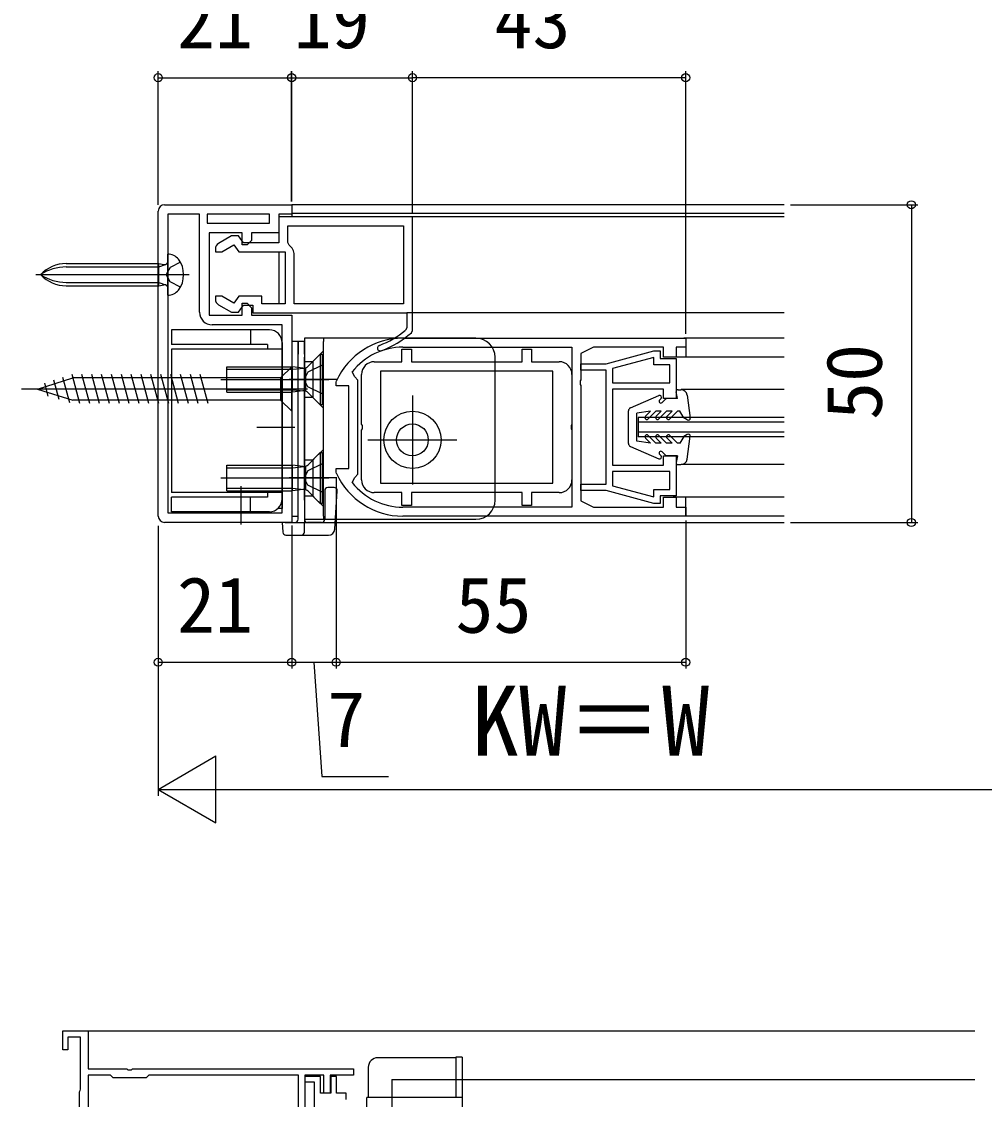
# Model space of a CAD drawing. Units: millimetres, scale not verified. Extents: x -525 to 525, y -782 to 777.
# Drawn here: x 7.5 to 159, y 344.7 to 514.3 of the extents above; entities that cross this region are included whole.
import ezdxf
from ezdxf.enums import TextEntityAlignment as Align

# ---------------------------------------------------------------- set-up
doc = ezdxf.new("R2010")
doc.units = ezdxf.units.MM
doc.header["$LTSCALE"] = 4
for name, color, linetype in [('0-2_YKK_11', 7, 'Continuous'), ('0-3_YKK_12', 2, 'Continuous'), ('0-4_YKK_13', 4, 'Continuous'), ('0-6_YKK_D', 6, 'Continuous')]:
    doc.layers.add(name, color=color, linetype=linetype)
doc.styles.add('ＭＳ ゴシック', font='')
doc.styles.get('ＭＳ ゴシック').set_extended_font_data('MS Gothic')

msp = doc.modelspace()

# ---------------------------------------------------------------- linework, layer by layer
at = {"layer": '0-2_YKK_11'}
msp.add_line((29, 436.5), (29, 484.5), dxfattribs=at)
for points in [[(30, 485.5), (50, 485.5), (50, 484), (48, 484), (48, 481.1), (43.7, 481.1), (43.7, 479.9), (43, 479.2), (42.2, 479.2), (42.2, 481.1), (37, 481.1), (37, 468.1), (42.2, 468.1), (42.2, 470), (43, 470), (43.7, 469.3), (43.7, 468.1), (50, 468.1), (50, 435.5), (30, 435.5)], [(30.5, 484), (30.5, 437), (48.5, 437), (48.5, 466.6), (43.7, 466.6), (37.5, 466.6)], [(35.5, 468.6), (35.5, 484), (30.5, 484)], [(69, 465.723), (69, 483.6), (48, 483.6), (48, 479.5), (42.4, 479.5), (41.629, 480.6), (40.537, 480.6), (38.5, 479.424)], [(49.4, 482.2), (67.6, 482.2), (67.6, 469.9), (50.4, 469.9), (50.4, 477.6)], [(49.608, 479.143), (49.4, 479.549), (49.4, 482.2)], [(38, 478.558), (38, 478.1), (39.007, 478.1), (40.904, 479.195), (41.671, 478.1), (49, 478.1), (49, 469.9), (45.3, 469.9), (45.3, 471.1), (41.671, 471.1), (40.904, 470.005), (39.007, 471.1), (38, 471.1), (38, 470.642)], [(38.5, 469.776), (40.537, 468.6), (41.629, 468.6), (42.4, 469.7), (43.9, 469.7), (43.9, 468.5), (68.1, 468.5), (68.1, 466.138), (67.919, 465.753)], [(68.83, 465.348), (69, 465.723), (69, 468.5), (68.1, 468.5)], [(67.5, 464.496), (112, 464.496), (112, 463.096), (110.5, 463.096), (110.5, 461.496), (108.5, 461.496), (108.5, 463.096), (97.5, 463.096), (95.5, 462.096), (95.5, 457.954), (95.38, 457.771), (95.38, 457.221), (95.5, 457.038), (95.5, 438.896), (97.5, 437.896), (108.5, 437.896), (108.5, 439.496), (110.5, 439.496), (110.5, 437.896), (112, 437.896), (112, 436.496), (67.5, 436.496)], [(63, 460.796), (67.35, 460.796), (67.35, 462.796), (68.85, 462.796), (68.85, 460.796)], [(67.5, 463.096), (94.1, 463.096), (94.1, 437.896), (67.5, 437.896)], [(68.85, 460.796), (86.25, 460.796), (86.25, 462.796), (87.75, 462.796), (87.75, 460.796), (92.1, 460.796)], [(59.532, 441.789), (59.913, 442.596), (60.4, 443.096), (60.4, 457.896), (59.913, 458.396), (59.532, 459.203)], [(61, 442.196), (61, 450.038), (61.12, 450.221), (61.12, 450.771), (61, 450.954), (61, 458.796)], [(94.1, 458.796), (94.1, 450.954), (93.98, 450.771), (93.98, 450.221), (94.1, 450.038), (94.1, 442.196)], [(57.045, 443.205), (57, 443.413), (57, 443.996), (59, 443.996), (59, 456.996), (57, 456.996), (57, 457.579), (57.045, 457.787)], [(92.1, 440.196), (87.75, 440.196), (87.75, 438.196), (86.25, 438.196), (86.25, 440.196), (68.85, 440.196), (68.85, 438.196), (67.35, 438.196), (67.35, 440.196), (63, 440.196)], [(16.599, 331.7), (16.599, 345.876), (16.711, 346.112), (16.799, 346.324), (16.799, 354.501), (14.8, 354.497), (14.8, 352.5), (13.999, 352.5), (13.999, 355.5), (17.999, 355.5), (17.999, 349.5), (24.041, 349.5), (24.224, 349.38), (24.774, 349.38), (24.958, 349.5), (59.749, 349.5), (59.749, 348.5), (56.049, 348.5), (56.049, 345.696), (55.049, 345.696), (55.049, 348.5), (52.049, 348.5), (52.049, 343.496)], [(51.049, 343.496), (51.049, 348.5), (27.499, 348.5), (27.099, 348.1), (21.899, 348.1), (21.499, 348.5), (17.999, 348.5), (17.999, 320.096)], [(56.149, 345.696), (54.549, 345.696), (54.549, 348.296), (52.049, 348.296), (52.049, 347.496), (53.549, 347.496)], [(58.549, 344.696), (58.549, 345.696), (57.049, 345.696), (57.049, 348.296), (56.149, 348.296), (56.149, 345.696)], [(53.549, 347.496), (53.549, 336.196)]]:
    msp.add_lwpolyline(points, dxfattribs=at)
for points in [[(46.5, 484), (36.7, 484), (36.7, 482.6), (46.5, 482.6)], [(99.5, 441.51), (99.5, 459.49), (95.5, 459.49), (95.5, 460.49), (99.5, 460.49), (107, 462.5), (108, 462.5), (108, 461.3), (110.5, 461.3), (110.5, 455), (108.5, 455), (108.5, 456.5), (100.5, 456.5), (100.5, 444.5), (108.5, 444.5), (108.5, 446), (110.5, 446), (110.5, 439.7), (108, 439.7), (108, 438.5), (107, 438.5), (99.5, 440.51), (95.5, 440.51), (95.5, 441.51)], [(100.5, 457.5), (109.5, 457.5), (109.5, 460.3), (107, 460.3), (107, 461.465), (100.5, 459.723)], [(91.1, 459.296), (64, 459.296), (64, 441.696), (91.1, 441.696)], [(109.5, 443.5), (100.5, 443.5), (100.5, 441.277), (107, 439.535), (107, 440.7), (109.5, 440.7)]]:
    msp.add_lwpolyline(points, close=True, dxfattribs=at)
for centre, radius, start, end in [((30, 484.5), 1, 90.00001, 179.99999), ((39, 478.558), 1, 119.99998, 180), ((48.5, 477.6), 1.9, 0.00001, 54.31469), ((39, 470.642), 1, 180, 240.00002), ((37.5, 468.6), 2, 180.00001, 269.99999), ((58.91, 476.599), 14.1, 290.26659, 309.71484), ((58.91, 476.599), 15, 290.2666, 311.4049), ((67.5, 452.996), 11.5, 89.99999, 155.38003), ((63.95, 462.95), 0.45, 110.26659, 290.26661), ((67.5, 452.996), 10.1, 90, 142.08106), ((63, 458.796), 2, 90.00001, 179.99999), ((92.1, 458.796), 2, 0.00001, 89.99999), ((67.5, 447.996), 11.5, 204.61997, 270.00001), ((67.5, 447.996), 10.1, 217.91894, 270), ((63, 442.196), 2, 180.00001, 269.99999), ((92.1, 442.196), 2, 270.00001, 359.99999), ((30, 436.5), 1, 180.00001, 269.99999)]:
    msp.add_arc(centre, radius, start, end, dxfattribs=at)
at = {"layer": '0-3_YKK_12'}
for p, q in [((50, 485.5), (50, 483.6)), ((127.5, 485.5), (50, 485.5)), ((50, 485.5), (50, 483.6)), ((127.5, 484.1), (50, 484.1)), ((127.5, 483.598), (68.552, 483.597)), ((48, 478.1), (48.001, 469.9)), ((48, 478.1), (48.001, 469.9)), ((127.5, 468.5), (69, 468.5)), ((127.5, 464.5), (111.7, 464.5)), ((111.999, 464.5), (111.999, 461.5)), ((127.5, 461.5), (110.062, 461.5)), ((127.5, 456.403), (111.287, 456.403)), ((104.5, 451.999), (104.5, 448.999)), ((127.5, 451.999), (104.5, 451.999)), ((127.5, 451.299), (104.5, 451.299)), ((127.5, 449.699), (104.5, 449.699)), ((127.5, 448.999), (104.5, 448.999)), ((127.5, 444.603), (111.287, 444.603)), ((127.5, 439.497), (110, 439.496)), ((111.999, 436.5), (111.999, 439.5)), ((127.5, 436.5), (111.7, 436.5)), ((50, 435.5), (127.5, 435.5)), ((17.999, 355.496), (157.5, 355.496)), ((65.749, 347.826), (76.999, 347.826)), ((65.749, 347.826), (65.749, 342.607)), ((76.999, 347.826), (157.5, 347.826))]:
    msp.add_line(p, q, dxfattribs=at)
at = {"layer": '0-4_YKK_13'}
for p, q in [((14.525, 476.246), (29.1, 476.246)), ((14.525, 475.718), (29.1, 475.718)), ((29.1, 472.754), (29.1, 476.246)), ((29.1, 476.246), (29.904, 476.089)), ((29.1, 475.718), (30.172, 476.11)), ((9.721, 474.5), (33.874, 474.5)), ((14.525, 473.282), (29.1, 473.282)), ((29.1, 473.282), (30.172, 472.89)), ((14.525, 472.754), (29.1, 472.754)), ((29.1, 472.754), (29.904, 472.911)), ((30.5, 471.25), (30.5, 472.42)), ((43.5, 465.8), (43.5, 463.5)), ((46.2, 463.5), (31.1, 463.5)), ((46.2, 463.5), (46.2, 462.8)), ((48.5, 463.8), (48.5, 437.7)), ((79, 464.5), (54.5, 464.5)), ((55, 464.5), (55, 464)), ((55, 461.5), (55, 464)), ((48.5, 462.8), (31.1, 462.8)), ((31.1, 462.8), (31.1, 440.2)), ((51, 436), (51, 462)), ((52, 462), (52, 435.5)), ((52, 439), (52, 461.5)), ((52.593, 460.093), (54.5, 462)), ((53.35, 460.85), (55, 462.5)), ((54.5, 462), (54.5, 454)), ((55, 439), (55, 461.5)), ((82, 439), (82, 461.5)), ((39.8, 456), (39.8, 460)), ((39.8, 460), (50.15, 460)), ((50.15, 456), (50.15, 460)), ((51.768, 459.807), (50.15, 460)), ((50.15, 459.62), (51.986, 459.805)), ((52, 460.85), (53.35, 460.85)), ((52.25, 456.131), (52.25, 459.869)), ((54.8, 460.25), (52.564, 459.145)), ((53.35, 460.85), (53.35, 455.15)), ((10, 456.5), (15.55, 458.25)), ((10, 456.5), (15.55, 458.25)), ((15.088, 454.319), (14.011, 458.341)), ((16.673, 454.2), (15.441, 458.8)), ((48.25, 458.25), (15.55, 458.25)), ((18.226, 454.2), (16.993, 458.8)), ((19.779, 454.2), (18.546, 458.8)), ((21.332, 454.2), (20.099, 458.8)), ((22.885, 454.2), (21.652, 458.8)), ((24.438, 454.2), (23.205, 458.8)), ((25.991, 454.2), (24.758, 458.8)), ((27.543, 454.2), (26.311, 458.8)), ((29.096, 454.2), (27.864, 458.8)), ((30.649, 454.2), (29.417, 458.8)), ((32.202, 454.2), (30.97, 458.8)), ((33.755, 454.2), (32.523, 458.8)), ((35.308, 454.2), (34.075, 458.8)), ((36.861, 454.2), (35.628, 458.8)), ((39.8, 459.62), (50.15, 459.62)), ((52.564, 459.145), (51.955, 458)), ((52.5, 456.5), (7.5, 456.495)), ((10, 456.5), (15.55, 454.75)), ((11.696, 455.388), (11.147, 457.438)), ((13.392, 454.854), (12.579, 457.89)), ((38.844, 458), (55.864, 458)), ((39.8, 456.38), (50.15, 456.38)), ((44.5, 458), (50.5, 458)), ((44.5, 456.5), (50.5, 456.5)), ((57.1, 458), (49.6, 458)), ((50.15, 456.38), (51.986, 456.195)), ((52.564, 456.855), (51.955, 458)), ((54.8, 455.75), (52.564, 456.855)), ((110.8, 456.399), (111.225, 456.399)), ((48.25, 454.75), (15.55, 454.75)), ((39.8, 456), (50.15, 456)), ((50, 453), (48.25, 454.75)), ((51.768, 456.193), (50.15, 456)), ((53.35, 455.15), (52, 455.15)), ((52.593, 455.907), (54.5, 454)), ((55, 453.5), (53.35, 455.15)), ((69, 455.5), (69, 441.5)), ((103.301, 453.529), (107.78, 455.474)), ((108.112, 454.987), (107.892, 454.767)), ((108.812, 454.911), (108.28, 454.379)), ((110.7, 454.999), (109.024, 454.999)), ((110.7, 454.999), (110.505, 456.044)), ((112.216, 455.531), (112.697, 451.938)), ((54.8, 454), (54.5, 454)), ((103, 447.929), (103, 453.071)), ((106.451, 452.999), (104.3, 452.699)), ((106.451, 452.999), (105.663, 452.211)), ((107.3, 452.999), (106.088, 451.787)), ((108.151, 452.999), (107.3, 452.999)), ((108.151, 452.999), (107.363, 452.211)), ((109, 452.999), (107.788, 451.787)), ((109.851, 452.999), (109, 452.999)), ((109.851, 452.999), (109.063, 452.211)), ((110.7, 452.999), (109.488, 451.787)), ((111.1, 452.999), (110.7, 452.999)), ((111.7, 451.956), (111.098, 452.999)), ((104.3, 448.299), (104.3, 452.699)), ((112.25, 451.639), (111.7, 451.956)), ((44.5, 450.5), (50.5, 450.5)), ((62, 448.5), (76, 448.5)), ((106.451, 447.999), (104.3, 448.299)), ((106.451, 447.999), (105.663, 448.787)), ((107.3, 447.999), (106.088, 449.211)), ((108.151, 447.999), (107.3, 447.999)), ((108.151, 447.999), (107.363, 448.787)), ((109, 447.999), (107.788, 449.211)), ((109.851, 447.999), (109, 447.999)), ((109.851, 447.999), (109.063, 448.787)), ((110.7, 447.999), (109.488, 449.211)), ((111.1, 447.999), (110.7, 447.999)), ((111.7, 449.041), (111.098, 447.999)), ((112.25, 449.358), (111.7, 449.041)), ((112.216, 445.466), (112.697, 449.059)), ((52.593, 444.593), (54.5, 446.5)), ((53.35, 445.35), (55, 447)), ((54.5, 446.5), (54.5, 438.5)), ((103.301, 447.468), (107.78, 445.523)), ((108.112, 446.011), (107.892, 446.23)), ((108.812, 446.087), (108.28, 446.618)), ((39.8, 440.5), (39.8, 444.5)), ((39.8, 444.5), (50.15, 444.5)), ((50.15, 440.5), (50.15, 444.5)), ((51.768, 444.307), (50.15, 444.5)), ((52, 445.35), (53.35, 445.35)), ((54.8, 444.75), (52.564, 443.645)), ((53.35, 445.35), (53.35, 439.65)), ((110.7, 445.999), (109.024, 445.999)), ((110.7, 445.999), (110.505, 444.954)), ((110.8, 444.599), (111.225, 444.599)), ((39.8, 444.12), (50.15, 444.12)), ((50.15, 444.12), (51.986, 444.305)), ((52.564, 443.645), (51.955, 442.5)), ((52.25, 440.631), (52.25, 444.369)), ((38.844, 442.5), (55.864, 442.5)), ((42, 441.2), (42, 435.2)), ((44.5, 442.5), (50.5, 442.5)), ((57.1, 442.5), (49.6, 442.5)), ((52.564, 441.355), (51.955, 442.5)), ((54.8, 440.25), (52.564, 441.355)), ((48.5, 440.2), (31.1, 440.2)), ((39.8, 440.88), (50.15, 440.88)), ((39.8, 440.5), (50.15, 440.5)), ((43.5, 437.2), (43.5, 439.5)), ((50.15, 440.88), (51.986, 440.695)), ((51.768, 440.693), (50.15, 440.5)), ((53.35, 439.65), (52, 439.65)), ((52.593, 440.407), (54.5, 438.5)), ((55, 438), (53.35, 439.65)), ((55.2, 440.5), (55.2, 436)), ((56.668, 441), (55.7, 441)), ((56.798, 434.439), (57.167, 440.469)), ((48.5, 437.7), (47.823, 437.7)), ((52, 439), (52, 436)), ((54.8, 438.5), (54.5, 438.5)), ((55, 436.5), (55, 439)), ((52, 436), (54.5, 436)), ((54.5, 436), (79, 436)), ((55, 436.5), (55, 436)), ((48.5, 435.5), (48.593, 433.969)), ((49.001, 435.5), (48.5, 435.5)), ((49.001, 435.5), (50.5, 435.5)), ((52, 434), (52, 435.5)), ((54.7, 435.5), (52.5, 435.5)), ((49.092, 433.5), (51.5, 433.5)), ((51.5, 433.5), (55.8, 433.5)), ((75.849, 351.26), (63.549, 351.26)), ((76.849, 351.341), (75.849, 351.341)), ((75.849, 351.26), (75.849, 351.341)), ((75.849, 351.26), (75.849, 344.997)), ((76.849, 351.341), (76.849, 343.107)), ((62.049, 349.76), (62.049, 344.997)), ((61.849, 328.128), (61.849, 344.997)), ((76.849, 344.997), (61.849, 344.997))]:
    msp.add_line(p, q, dxfattribs=at)
for points in [[(30.5, 472.42), (30.5, 476.58), (30.5, 477.75)], [(32.492, 476.45), (30.863, 475.645), (30.255, 474.5)], [(32.492, 472.55), (30.863, 473.355), (30.255, 474.5)], [(46.5, 465.8), (31.1, 465.8), (31.1, 463.5)], [(52, 462), (52, 464), (51, 464), (51, 462)], [(54.5, 464.5), (52, 464.5), (52, 461.5)], [(54.5, 462), (54.8, 462), (54.8, 454)], [(50, 453), (50, 460), (48.25, 458.25), (48.25, 454.75)], [(54.5, 446.5), (54.8, 446.5), (54.8, 438.5)], [(46.2, 440.2), (46.2, 439.5), (31.1, 439.5)], [(46.5, 437.2), (31.1, 437.2), (31.1, 439.5)]]:
    msp.add_lwpolyline(points, dxfattribs=at)
msp.add_lwpolyline([(51, 464), (50, 464), (50, 436.5), (51, 436.5)], close=True, dxfattribs=at)
for radius in [4.5, 2.5]:
    msp.add_circle((69, 448.5), radius, dxfattribs=at)
for centre, radius, start, end in [((30.512, 475.65), 2.1, 37.24778, 90.33964), ((29, 474.5), 4, 322.75222, 37.24778), ((14.525, 470.732), 5.513, 90, 136.89533), ((14.525, 468.454), 7.263, 90, 123.6577), ((30, 476.58), 0.5, 258.94828, 0), ((14.525, 478.268), 5.513, 223.10467, 270), ((14.525, 480.546), 7.263, 236.3423, 270), ((30, 472.42), 0.5, 0, 101.05172), ((30.512, 473.35), 2.1, 269.66349, 322.75111), ((46.5, 463.8), 2, 0, 90), ((79, 461.5), 3, 0, 90), ((51.886, 460.8), 1, 263.21103, 315), ((110.8, 456.099), 0.3, 90, 190.5655), ((111.225, 455.399), 1, 7.62815, 90), ((51.886, 455.2), 1, 45, 96.78897), ((107.9, 455.199), 0.3, 315, 113.46523), ((108.086, 454.573), 0.274, 135, 315), ((109.024, 454.699), 0.3, 90, 135), ((103.5, 453.071), 0.5, 113.46523, 180), ((105.875, 451.999), 0.3, 135, 315), ((107.575, 451.999), 0.3, 135, 315), ((109.275, 451.999), 0.3, 135, 315), ((112.4, 451.899), 0.3, 240, 7.62815), ((103.5, 447.927), 0.5, 180, 246.53477), ((105.875, 448.999), 0.3, 45, 225), ((107.575, 448.999), 0.3, 45, 225), ((109.275, 448.999), 0.3, 45, 225), ((112.4, 449.099), 0.3, 352.37185, 120), ((108.086, 446.424), 0.274, 45, 225), ((51.886, 445.3), 1, 263.21103, 315), ((107.9, 445.799), 0.3, 246.53477, 45), ((109.024, 446.299), 0.3, 225, 270), ((110.8, 444.899), 0.3, 169.4345, 270), ((111.225, 445.599), 1, 270, 352.37185), ((51.886, 439.7), 1, 45, 96.78897), ((55.7, 440.5), 0.5, 90, 180), ((56.668, 440.5), 0.5, 356.5, 90), ((46.5, 439.2), 2, 270, 0), ((79, 439), 3, 270, 0), ((50.5, 436), 0.5, 270.00032, 0), ((52.5, 436), 0.5, 180, 270), ((54.7, 436), 0.5, 270, 0), ((55.8, 434.5), 1, 270, 356.5), ((49.092, 434), 0.5, 183.5, 270), ((51.5, 434), 0.5, 270, 0), ((63.549, 349.76), 1.5, 90, 180)]:
    msp.add_arc(centre, radius, start, end, dxfattribs=at)
at = {"layer": '0-6_YKK_D'}
for p, q in [((29, 485.5), (29, 506.5)), ((49.998, 486.038), (49.998, 506.5)), ((50, 486), (50, 506.5)), ((69, 484.1), (69, 506.5)), ((69, 484.1), (69, 506.5)), ((111.999, 465.209), (111.999, 506.5)), ((29, 505.5), (50, 505.5)), ((49.998, 505.5), (69, 505.5)), ((111.999, 505.5), (69, 505.5)), ((128.5, 485.5), (148.5, 485.5)), ((147.5, 485.5), (147.5, 435.5)), ((57, 442.417), (57, 412.5)), ((57, 442.417), (57, 412.5)), ((29, 434.995), (29, 412.5)), ((50, 435), (50, 412.5)), ((50, 435), (50, 412.5)), ((112, 435.8), (112, 412.5)), ((128.5, 435.5), (148.5, 435.5)), ((29, 434), (29, 392.5)), ((29, 413.5), (50, 413.5)), ((50, 413.5), (57, 413.5)), ((57, 413.5), (112, 413.5)), ((29, 393.5), (38.093, 398.75)), ((38.093, 388.25), (38.093, 398.75)), ((29, 393.5), (38.093, 388.25)), ((29, 393.5), (47.186, 393.5)), ((39.5, 393.5), (167.829, 393.5))]:
    msp.add_line(p, q, dxfattribs=at)
msp.add_lwpolyline([(53.5, 413.5), (54.765, 395.5), (65.242, 395.5)], dxfattribs=at)
for centre in [(29, 505.5), (49.998, 505.5), (50, 505.5), (69, 505.5), (69, 505.5), (111.999, 505.5), (147.5, 485.5), (147.5, 435.5), (29, 413.5), (50, 413.5), (50, 413.5), (57, 413.5), (57, 413.5), (112, 413.5)]:
    msp.add_circle(centre, 0.637, dxfattribs=at)

# ---------------------------------------------------------------- texts
at = {"layer": '0-6_YKK_D', "style": 'ＭＳ ゴシック'}
for s, height, p in [('21', 8.798, (31.966, 507.5)), ('19', 8.798, (50.328, 507.5)), ('43', 8.798, (81.909, 507.5)), ('21', 8.798, (31.966, 415.5)), ('55', 8.798, (75.772, 415.5)), ('KW＝W', 11, (78.289, 395.5)), ('7', 8.798, (55.606, 397.5))]:
    msp.add_text(s, height=height, dxfattribs=at).set_placement(p, align=Align.BOTTOM_LEFT)
msp.add_text('50', height=8.798, rotation=90, dxfattribs=at).set_placement((145.5, 451.636), align=Align.BOTTOM_LEFT)

doc.saveas('drawing.dxf')
